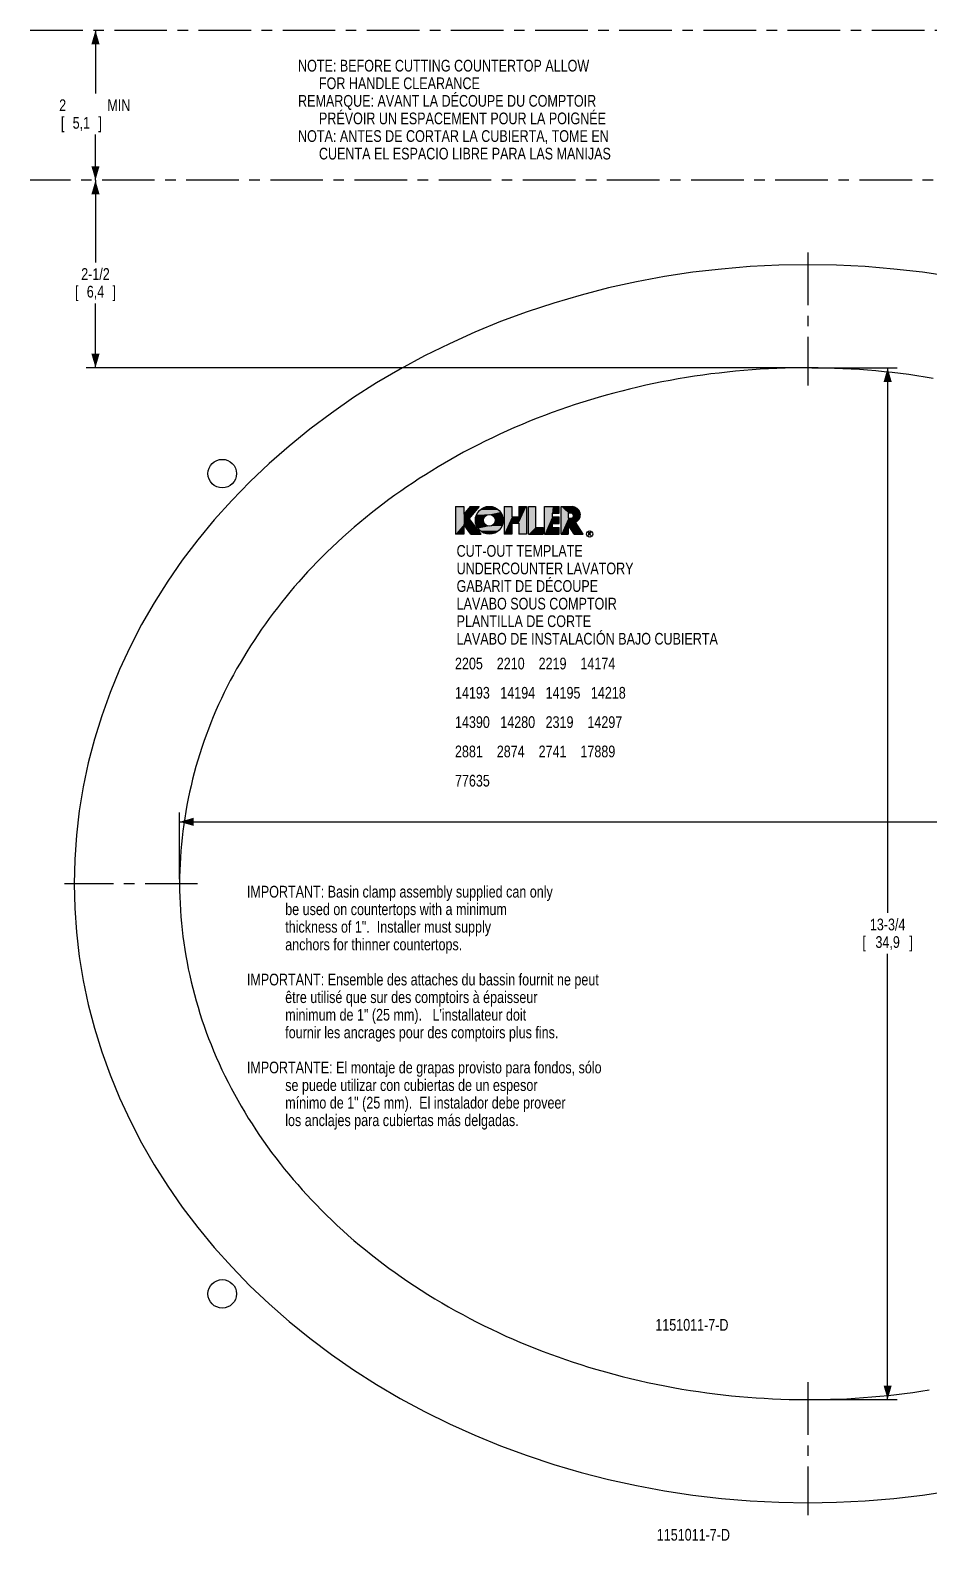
# Model space of a CAD drawing. Extents: x 2.2 to 22.9, y 1 to 21.1.
# Drawn here: x 2.19 to 14.17, y 0.99 to 21.12 of the extents above; entities that cross this region are included whole.
import ezdxf
from ezdxf.enums import TextEntityAlignment as Align

# ---------------------------------------------------------------- set-up
doc = ezdxf.new("R2010")
doc.units = 0
doc.header["$LTSCALE"] = 1.87
doc.linetypes.add('CENTER', pattern=[0.6, 0.375, -0.075, 0.075, -0.075])
doc.linetypes.add('PHANTOM', pattern=[0.8, 0.45, -0.05, 0.1, -0.05, 0.1, -0.05])
doc.layers.get('0').update_dxf_attribs({"linetype": 'CONTINUOUS'})
for name, color, linetype in [('___NOTE', 7, 'CONTINUOUS'), ('_CURVE', 7, 'CONTINUOUS'), ('DRAFT_ENT', 7, 'CONTINUOUS'), ('NOTE', 7, 'CONTINUOUS')]:
    doc.layers.add(name, color=color, linetype=linetype)
doc.styles.get("Standard").update_dxf_attribs({"font": 'txt', "width": 0.8})
doc.dimstyles.get("Standard").update_dxf_attribs({"dimtxt": 2.5, "dimasz": 2.5, "dimexe": 1.25, "dimexo": 0.625, "dimtad": 1, "dimcen": 2.5, "dimazin": 3, "dimtfac": 1, "dimtmove": 0, "dimatfit": 3})

# ---------------------------------------------------------------- blocks, each defined once
blk = doc.blocks.new('_FILLED')
at = {"color": 0, "linetype": 'BYBLOCK'}
blk.add_solid([(0, 0), (-1, 0.29), (-1, -0.29)], dxfattribs=at)
blk = doc.blocks.new('*D0')
at = {"color": 2, "linetype": 'CONTINUOUS'}
for p, q in [((12.612, 16.618), (13.75, 16.618)), ((13.625, 16.618), (13.625, 9.355)), ((13.625, 2.867), (13.625, 8.808)), ((12.635, 2.867), (13.75, 2.867))]:
    blk.add_line(p, q, dxfattribs=at)
at = {"color": 2, "linetype": 'CONTINUOUS', "xscale": 0.1875, "yscale": 0.1875, "zscale": 0.1875}
for p, rotation in [((13.625, 16.618), 90), ((13.625, 2.867), 270)]:
    blk.add_blockref('_FILLED', p, dxfattribs=dict(at, rotation=rotation))
at = {"color": 2, "linetype": 'CONTINUOUS', "width": 0.8}
for s, height, p in [('13-3/4', 0.1562, (13.625, 9.121)), ('[', 0.156, (13.312, 8.887)), ('34,9', 0.1562, (13.625, 8.887)), (']', 0.156, (13.937, 8.887))]:
    blk.add_text(s, height=height, dxfattribs=at).set_placement(p, align=Align.CENTER)
blk = doc.blocks.new('*D1')
at = {"color": 2, "linetype": 'CONTINUOUS'}
for p, q in [((4.185, 9.805), (4.185, 10.692)), ((20.935, 9.773), (20.935, 10.692)), ((4.185, 10.567), (14.46, 10.567)), ((20.935, 10.567), (15.366, 10.567))]:
    blk.add_line(p, q, dxfattribs=at)
at = {"color": 2, "linetype": 'CONTINUOUS', "xscale": 0.1875, "yscale": 0.1875, "zscale": 0.1875, "rotation": 180}
blk.add_blockref('_FILLED', (4.185, 10.567), dxfattribs=at)
at = {"color": 2, "linetype": 'CONTINUOUS', "xscale": 0.1875, "yscale": 0.1875, "zscale": 0.1875}
blk.add_blockref('_FILLED', (20.935, 10.567), dxfattribs=at)
at = {"color": 2, "linetype": 'CONTINUOUS', "width": 0.8}
for s, height, p in [('16-3/4', 0.1562, (14.913, 10.488)), ('[', 0.156, (14.6, 10.254)), ('42,5', 0.1562, (14.913, 10.254)), (']', 0.156, (15.225, 10.254))]:
    blk.add_text(s, height=height, dxfattribs=at).set_placement(p, align=Align.CENTER)
blk = doc.blocks.new('*D2')
at = {"color": 2, "linetype": 'CONTINUOUS'}
for p, q in [((3.063, 19.118), (3.063, 18.024)), ((3.063, 16.618), (3.063, 17.477)), ((12.487, 16.618), (2.938, 16.618))]:
    blk.add_line(p, q, dxfattribs=at)
at = {"color": 2, "linetype": 'CONTINUOUS', "xscale": 0.1875, "yscale": 0.1875, "zscale": 0.1875}
for p, rotation in [((3.063, 19.118), 90), ((3.063, 16.618), 270)]:
    blk.add_blockref('_FILLED', p, dxfattribs=dict(at, rotation=rotation))
at = {"color": 2, "linetype": 'CONTINUOUS', "width": 0.8}
for s, height, p in [('2-1/2', 0.1562, (3.063, 17.79)), ('[', 0.156, (2.813, 17.555)), (']', 0.156, (3.313, 17.555)), ('6,4', 0.1562, (3.063, 17.555))]:
    blk.add_text(s, height=height, dxfattribs=at).set_placement(p, align=Align.CENTER)
blk = doc.blocks.new('*D3')
at = {"color": 2, "linetype": 'CONTINUOUS'}
for p, q in [((3.063, 21.118), (3.063, 20.274)), ((3.063, 19.118), (3.063, 19.727))]:
    blk.add_line(p, q, dxfattribs=at)
at = {"color": 2, "linetype": 'CONTINUOUS', "xscale": 0.1875, "yscale": 0.1875, "zscale": 0.1875}
for p, rotation in [((3.063, 21.118), 90), ((3.063, 19.118), 270)]:
    blk.add_blockref('_FILLED', p, dxfattribs=dict(at, rotation=rotation))
at = {"color": 2, "linetype": 'CONTINUOUS', "width": 0.8}
for s, height, p in [('2', 0.156, (2.625, 20.04)), ('MIN', 0.1562, (3.375, 20.04)), ('[', 0.156, (2.625, 19.805)), ('5,1', 0.1562, (2.875, 19.805)), (']', 0.156, (3.125, 19.805))]:
    blk.add_text(s, height=height, dxfattribs=at).set_placement(p, align=Align.CENTER)

msp = doc.modelspace()

# ---------------------------------------------------------------- linework, layer by layer
at = {"layer": '_CURVE', "color": 2, "linetype": 'CENTER'}
for p, q in [((2.193, 21.118), (22.926, 21.118)), ((22.926, 19.118), (2.193, 19.118)), ((12.559, 18.154), (12.559, 16.381)), ((4.425, 9.742), (2.652, 9.742)), ((12.559, 3.098), (12.559, 1.325))]:
    msp.add_line(p, q, dxfattribs=at)
at = {"layer": '_CURVE', "color": 8, "linetype": 'PHANTOM'}
for points in [[(14.467, 17.834), (14.089, 17.891), (13.709, 17.935), (13.327, 17.967), (12.943, 17.986), (12.559, 17.992), (12.175, 17.986), (11.792, 17.967), (11.41, 17.935), (11.029, 17.891), (10.651, 17.834), (10.276, 17.764), (9.905, 17.682), (9.537, 17.588), (9.174, 17.482), (8.817, 17.364), (8.465, 17.234), (8.119, 17.093), (7.781, 16.94), (7.449, 16.776), (7.126, 16.602), (6.811, 16.417), (6.505, 16.221), (6.208, 16.015), (5.921, 15.8), (5.644, 15.576), (5.378, 15.342), (5.122, 15.1), (4.879, 14.85), (4.647, 14.591), (4.427, 14.326), (4.22, 14.053), (4.026, 13.773), (3.845, 13.488), (3.678, 13.196), (3.524, 12.899), (3.384, 12.598), (3.258, 12.292), (3.146, 11.981), (3.049, 11.668), (2.967, 11.352), (2.9, 11.033), (2.847, 10.712), (2.809, 10.389), (2.787, 10.066), (2.779, 9.742)], [(2.779, 9.742), (2.787, 9.418), (2.809, 9.095), (2.847, 8.772), (2.9, 8.452), (2.967, 8.133), (3.049, 7.816), (3.146, 7.503), (3.258, 7.193), (3.384, 6.887), (3.524, 6.585), (3.678, 6.288), (3.845, 5.997), (4.026, 5.711), (4.22, 5.431), (4.427, 5.159), (4.647, 4.893), (4.879, 4.635), (5.122, 4.384), (5.378, 4.142), (5.644, 3.908), (5.921, 3.684), (6.208, 3.469), (6.505, 3.263), (6.811, 3.068), (7.126, 2.882), (7.449, 2.708), (7.781, 2.544), (8.119, 2.391), (8.465, 2.25), (8.817, 2.12), (9.174, 2.002), (9.537, 1.896), (9.905, 1.802), (10.276, 1.72), (10.651, 1.651), (11.029, 1.594), (11.41, 1.549), (11.792, 1.518), (12.175, 1.498), (12.559, 1.492), (12.943, 1.498), (13.327, 1.518), (13.709, 1.549), (14.089, 1.594), (14.467, 1.651)]]:
    msp.add_lwpolyline(points, dxfattribs=at)
at = {"layer": '_CURVE', "color": 7, "linetype": 'CONTINUOUS'}
for points in [[(14.23, 16.478), (14.125, 16.495), (14.015, 16.511), (13.906, 16.527), (13.797, 16.541), (13.687, 16.554), (13.578, 16.565), (13.468, 16.576), (13.358, 16.585), (13.248, 16.594), (13.138, 16.601), (13.028, 16.606), (12.918, 16.611), (12.808, 16.614), (12.698, 16.617), (12.588, 16.618), (12.477, 16.617), (12.367, 16.616), (12.257, 16.613), (12.147, 16.61), (12.037, 16.605), (11.927, 16.599), (11.817, 16.591), (11.707, 16.582), (11.597, 16.573), (11.487, 16.562), (11.378, 16.549), (11.268, 16.536), (11.159, 16.521), (11.05, 16.506), (10.941, 16.488), (10.832, 16.47), (10.724, 16.451), (10.615, 16.43), (10.507, 16.408), (10.399, 16.385), (10.292, 16.361), (10.184, 16.335), (10.08, 16.309), (9.975, 16.282), (9.871, 16.253), (9.767, 16.224), (9.664, 16.193), (9.561, 16.161), (9.458, 16.128), (9.356, 16.094), (9.254, 16.058), (9.152, 16.022), (9.051, 15.984), (8.951, 15.945), (8.85, 15.905), (8.751, 15.864), (8.652, 15.822), (8.553, 15.778), (8.455, 15.733), (8.357, 15.687), (8.26, 15.64), (8.164, 15.592), (8.068, 15.543), (7.972, 15.492), (7.886, 15.445), (7.8, 15.397), (7.715, 15.348), (7.63, 15.297), (7.546, 15.246), (7.462, 15.194), (7.379, 15.141), (7.297, 15.087), (7.215, 15.032), (7.134, 14.976), (7.054, 14.919), (6.974, 14.861), (6.895, 14.802), (6.817, 14.743), (6.739, 14.682), (6.663, 14.62), (6.587, 14.557), (6.511, 14.493), (6.437, 14.429), (6.363, 14.363), (6.291, 14.296), (6.219, 14.229), (6.148, 14.16), (6.078, 14.091), (6.015, 14.027), (5.953, 13.963), (5.892, 13.898), (5.832, 13.832), (5.773, 13.765), (5.714, 13.698)], [(5.714, 13.698), (5.656, 13.63), (5.599, 13.561), (5.543, 13.491), (5.488, 13.421), (5.434, 13.35), (5.381, 13.279), (5.328, 13.206), (5.277, 13.134), (5.226, 13.06), (5.177, 12.986), (5.129, 12.911), (5.081, 12.835), (5.035, 12.759), (4.99, 12.683), (4.945, 12.605), (4.902, 12.528), (4.86, 12.449), (4.82, 12.37), (4.78, 12.291), (4.742, 12.211), (4.704, 12.13), (4.668, 12.049), (4.634, 11.967), (4.6, 11.886), (4.568, 11.804), (4.538, 11.722), (4.508, 11.639), (4.48, 11.556), (4.453, 11.472), (4.427, 11.388), (4.403, 11.304), (4.379, 11.219), (4.357, 11.134), (4.337, 11.049), (4.317, 10.963), (4.299, 10.877), (4.282, 10.791), (4.267, 10.704), (4.253, 10.617), (4.24, 10.53), (4.228, 10.443), (4.218, 10.356), (4.209, 10.269), (4.202, 10.181), (4.196, 10.093), (4.191, 10.006), (4.187, 9.918), (4.185, 9.83), (4.185, 9.742)], [(4.185, 9.742), (4.185, 9.654), (4.188, 9.566), (4.191, 9.479), (4.196, 9.391), (4.202, 9.303), (4.21, 9.216), (4.219, 9.128), (4.229, 9.041), (4.241, 8.954), (4.254, 8.867), (4.268, 8.78), (4.284, 8.693), (4.301, 8.607), (4.319, 8.521), (4.339, 8.435), (4.36, 8.35), (4.382, 8.265), (4.405, 8.18), (4.43, 8.096), (4.456, 8.012), (4.483, 7.928), (4.511, 7.845), (4.541, 7.762), (4.572, 7.68), (4.604, 7.598), (4.637, 7.516), (4.673, 7.432), (4.71, 7.348), (4.749, 7.264), (4.789, 7.181), (4.83, 7.099), (4.872, 7.017), (4.916, 6.936), (4.96, 6.856), (5.006, 6.776), (5.053, 6.697), (5.101, 6.618), (5.15, 6.54), (5.2, 6.463), (5.252, 6.387), (5.304, 6.311), (5.358, 6.236), (5.412, 6.162), (5.467, 6.088), (5.524, 6.015), (5.581, 5.943), (5.639, 5.872), (5.699, 5.802), (5.759, 5.732), (5.82, 5.663), (5.882, 5.595), (5.945, 5.527), (6.008, 5.461), (6.073, 5.395), (6.143, 5.325), (6.215, 5.256), (6.287, 5.188), (6.36, 5.121), (6.434, 5.054), (6.509, 4.989), (6.585, 4.925), (6.662, 4.862), (6.739, 4.799), (6.818, 4.738), (6.897, 4.678), (6.976, 4.619), (7.057, 4.56), (7.138, 4.503), (7.226, 4.442), (7.315, 4.383), (7.405, 4.324), (7.496, 4.267), (7.587, 4.211), (7.679, 4.156), (7.772, 4.102), (7.865, 4.05), (7.959, 3.999), (8.054, 3.948), (8.149, 3.899), (8.245, 3.851), (8.341, 3.804), (8.438, 3.759), (8.535, 3.714), (8.633, 3.671), (8.732, 3.629), (8.831, 3.588), (8.93, 3.548), (9.03, 3.509), (9.131, 3.472), (9.231, 3.435), (9.332, 3.4), (9.434, 3.366), (9.536, 3.333), (9.638, 3.301), (9.749, 3.268), (9.861, 3.236), (9.973, 3.205), (10.085, 3.176), (10.198, 3.148), (10.311, 3.121), (10.424, 3.096), (10.538, 3.072), (10.652, 3.05), (10.766, 3.028), (10.88, 3.008), (10.995, 2.99), (11.104, 2.973), (11.213, 2.958), (11.322, 2.944), (11.431, 2.931), (11.541, 2.919), (11.651, 2.908), (11.76, 2.899), (11.87, 2.891), (11.98, 2.884), (12.09, 2.878), (12.2, 2.873), (12.311, 2.87), (12.421, 2.868), (12.531, 2.867), (12.641, 2.867), (12.751, 2.868), (12.862, 2.871), (12.972, 2.874), (13.082, 2.879), (13.192, 2.886), (13.302, 2.893), (13.412, 2.902), (13.522, 2.911), (13.632, 2.922), (13.741, 2.935), (13.851, 2.948), (13.96, 2.963), (14.069, 2.979), (14.178, 2.996)]]:
    msp.add_lwpolyline(points, dxfattribs=at)
at = {"layer": '_CURVE', "color": 4, "linetype": 'CONTINUOUS'}
for centre in [(4.753, 15.208), (4.753, 4.276)]:
    msp.add_circle(centre, 0.19, dxfattribs=at)
at = {"layer": 'DRAFT_ENT', "color": 2, "linetype": 'CONTINUOUS'}
for p, q in [((7.864, 14.77), (7.864, 14.403)), ((7.864, 14.77), (7.973, 14.77)), ((7.973, 14.77), (7.973, 14.667)), ((8.059, 14.77), (7.973, 14.667)), ((8.179, 14.77), (8.046, 14.611)), ((8.059, 14.77), (8.179, 14.77)), ((8.511, 14.77), (8.511, 14.403)), ((8.511, 14.77), (8.614, 14.77)), ((8.614, 14.77), (8.614, 14.632)), ((8.707, 14.77), (8.707, 14.632)), ((8.707, 14.77), (8.81, 14.77)), ((8.81, 14.77), (8.81, 14.403)), ((8.838, 14.403), (8.838, 14.77)), ((8.838, 14.77), (8.932, 14.77)), ((8.932, 14.77), (8.932, 14.492)), ((9.052, 14.403), (9.052, 14.77)), ((9.052, 14.77), (9.245, 14.77)), ((9.245, 14.68), (9.245, 14.77)), ((9.273, 14.403), (9.273, 14.77)), ((9.273, 14.77), (9.419, 14.77)), ((7.973, 14.529), (7.973, 14.403)), ((8.069, 14.403), (7.973, 14.529)), ((8.204, 14.403), (8.046, 14.611)), ((8.614, 14.632), (8.707, 14.632)), ((8.614, 14.546), (8.614, 14.403)), ((8.614, 14.546), (8.707, 14.546)), ((8.707, 14.546), (8.707, 14.403)), ((9.151, 14.68), (9.151, 14.632)), ((9.151, 14.68), (9.245, 14.68)), ((9.151, 14.632), (9.245, 14.632)), ((9.151, 14.542), (9.151, 14.492)), ((9.151, 14.542), (9.245, 14.542)), ((9.245, 14.542), (9.245, 14.632)), ((9.367, 14.681), (9.367, 14.614)), ((9.402, 14.681), (9.367, 14.681)), ((9.367, 14.614), (9.4, 14.614)), ((9.367, 14.527), (9.367, 14.403)), ((9.445, 14.403), (9.367, 14.527)), ((9.564, 14.403), (9.464, 14.561)), ((7.973, 14.403), (7.864, 14.403)), ((8.069, 14.403), (8.204, 14.403)), ((8.614, 14.403), (8.511, 14.403)), ((8.81, 14.403), (8.707, 14.403)), ((8.838, 14.403), (9.033, 14.403)), ((8.932, 14.492), (9.033, 14.492)), ((9.033, 14.492), (9.033, 14.403)), ((9.052, 14.403), (9.245, 14.403)), ((9.151, 14.492), (9.245, 14.492)), ((9.245, 14.403), (9.245, 14.492)), ((9.273, 14.403), (9.367, 14.403)), ((9.445, 14.403), (9.564, 14.403)), ((9.642, 14.383), (9.642, 14.424)), ((9.642, 14.424), (9.657, 14.424)), ((9.657, 14.403), (9.642, 14.403)), ((9.649, 14.403), (9.669, 14.383))]:
    msp.add_line(p, q, dxfattribs=at)
for centre, radius in [((8.314, 14.586), 0.186), ((8.314, 14.586), 0.078), ((9.652, 14.403), 0.0408)]:
    msp.add_circle(centre, radius, dxfattribs=at)
for centre, radius, start, end in [((9.419, 14.66), 0.109, 294.45, 90), ((9.402, 14.647), 0.0335, 266.1604, 89.9999), ((9.657, 14.414), 0.0105, 270, 90)]:
    msp.add_arc(centre, radius, start, end, dxfattribs=at)
for points in [[(7.973, 14.667), (7.864, 14.403), (7.973, 14.77)], [(7.864, 14.403), (7.864, 14.77), (7.973, 14.77)], [(7.973, 14.667), (8.059, 14.77), (8.179, 14.77)], [(8.179, 14.77), (8.046, 14.611), (7.973, 14.667)], [(8.164, 14.695), (8.19, 14.724), (8.439, 14.724)], [(8.439, 14.724), (8.465, 14.695), (8.164, 14.695)], [(8.19, 14.724), (8.221, 14.747), (8.408, 14.747)], [(8.408, 14.747), (8.439, 14.724), (8.19, 14.724)], [(8.221, 14.747), (8.257, 14.763), (8.372, 14.763)], [(8.372, 14.763), (8.408, 14.747), (8.221, 14.747)], [(8.257, 14.763), (8.295, 14.771), (8.334, 14.771)], [(8.334, 14.771), (8.372, 14.763), (8.257, 14.763)], [(8.614, 14.632), (8.511, 14.403), (8.614, 14.77)], [(8.511, 14.403), (8.511, 14.77), (8.614, 14.77)], [(8.707, 14.632), (8.707, 14.77), (8.81, 14.77)], [(8.707, 14.632), (8.81, 14.77), (8.707, 14.546)], [(8.707, 14.546), (8.81, 14.77), (8.707, 14.403)], [(8.81, 14.77), (8.81, 14.403), (8.707, 14.403)], [(8.932, 14.492), (8.838, 14.403), (8.932, 14.77)], [(8.838, 14.403), (8.838, 14.77), (8.932, 14.77)], [(9.151, 14.68), (9.052, 14.403), (9.159, 14.77)], [(9.052, 14.403), (9.052, 14.77), (9.159, 14.77)], [(9.245, 14.77), (9.245, 14.68), (9.151, 14.68)], [(9.245, 14.77), (9.151, 14.68), (9.159, 14.77)], [(9.419, 14.77), (9.448, 14.766), (9.273, 14.77)], [(9.448, 14.766), (9.367, 14.681), (9.273, 14.77)], [(9.273, 14.403), (9.273, 14.77), (9.367, 14.681)], [(9.475, 14.754), (9.367, 14.681), (9.448, 14.766)], [(9.498, 14.735), (9.367, 14.681), (9.475, 14.754)], [(9.516, 14.711), (9.367, 14.681), (9.498, 14.735)], [(9.526, 14.683), (9.367, 14.681), (9.516, 14.711)], [(7.973, 14.529), (7.864, 14.403), (7.973, 14.667)], [(7.973, 14.403), (7.864, 14.403), (7.973, 14.529)], [(8.046, 14.611), (7.973, 14.529), (7.973, 14.667)], [(7.973, 14.529), (8.046, 14.611), (8.069, 14.403)], [(8.046, 14.611), (8.204, 14.403), (8.069, 14.403)], [(8.128, 14.586), (8.132, 14.625), (8.24, 14.61)], [(8.24, 14.61), (8.236, 14.586), (8.128, 14.586)], [(8.132, 14.547), (8.128, 14.586), (8.236, 14.586)], [(8.132, 14.625), (8.144, 14.662), (8.29, 14.66)], [(8.269, 14.649), (8.132, 14.625), (8.29, 14.66)], [(8.251, 14.632), (8.132, 14.625), (8.269, 14.649)], [(8.251, 14.632), (8.24, 14.61), (8.132, 14.625)], [(8.24, 14.562), (8.132, 14.547), (8.236, 14.586)], [(8.24, 14.562), (8.251, 14.54), (8.132, 14.547)], [(8.144, 14.51), (8.132, 14.547), (8.251, 14.54)], [(8.314, 14.664), (8.144, 14.662), (8.465, 14.695)], [(8.144, 14.662), (8.164, 14.695), (8.465, 14.695)], [(8.314, 14.664), (8.29, 14.66), (8.144, 14.662)], [(8.269, 14.523), (8.144, 14.51), (8.251, 14.54)], [(8.29, 14.512), (8.144, 14.51), (8.269, 14.523)], [(8.29, 14.512), (8.314, 14.508), (8.144, 14.51)], [(8.164, 14.476), (8.144, 14.51), (8.314, 14.508)], [(8.314, 14.508), (8.485, 14.51), (8.164, 14.476)], [(8.485, 14.51), (8.465, 14.476), (8.164, 14.476)], [(8.465, 14.695), (8.485, 14.662), (8.314, 14.664)], [(8.338, 14.66), (8.314, 14.664), (8.485, 14.662)], [(8.314, 14.508), (8.338, 14.512), (8.485, 14.51)], [(8.338, 14.66), (8.485, 14.662), (8.36, 14.649)], [(8.36, 14.523), (8.497, 14.547), (8.338, 14.512)], [(8.497, 14.547), (8.485, 14.51), (8.338, 14.512)], [(8.36, 14.649), (8.485, 14.662), (8.377, 14.632)], [(8.377, 14.54), (8.497, 14.547), (8.36, 14.523)], [(8.485, 14.662), (8.497, 14.625), (8.377, 14.632)], [(8.389, 14.61), (8.377, 14.632), (8.497, 14.625)], [(8.377, 14.54), (8.389, 14.562), (8.497, 14.547)], [(8.389, 14.61), (8.497, 14.625), (8.392, 14.586)], [(8.389, 14.562), (8.392, 14.586), (8.501, 14.586)], [(8.501, 14.586), (8.497, 14.547), (8.389, 14.562)], [(8.497, 14.625), (8.501, 14.586), (8.392, 14.586)], [(8.614, 14.546), (8.511, 14.403), (8.614, 14.632)], [(8.614, 14.546), (8.614, 14.403), (8.511, 14.403)], [(8.707, 14.632), (8.614, 14.546), (8.614, 14.632)], [(8.614, 14.546), (8.707, 14.632), (8.707, 14.546)], [(9.151, 14.632), (9.052, 14.403), (9.151, 14.68)], [(9.151, 14.542), (9.052, 14.403), (9.151, 14.632)], [(9.151, 14.492), (9.052, 14.403), (9.151, 14.542)], [(9.245, 14.632), (9.245, 14.542), (9.151, 14.542)], [(9.245, 14.632), (9.151, 14.542), (9.151, 14.632)], [(9.367, 14.614), (9.273, 14.403), (9.367, 14.681)], [(9.367, 14.527), (9.273, 14.403), (9.4, 14.614)], [(9.4, 14.614), (9.273, 14.403), (9.367, 14.614)], [(9.367, 14.527), (9.367, 14.403), (9.273, 14.403)], [(9.367, 14.681), (9.526, 14.683), (9.402, 14.681)], [(9.509, 14.598), (9.367, 14.527), (9.4, 14.614)], [(9.489, 14.576), (9.367, 14.527), (9.509, 14.598)], [(9.464, 14.561), (9.367, 14.527), (9.489, 14.576)], [(9.367, 14.527), (9.464, 14.561), (9.445, 14.403)], [(9.415, 14.616), (9.522, 14.625), (9.4, 14.614)], [(9.522, 14.625), (9.509, 14.598), (9.4, 14.614)], [(9.402, 14.681), (9.526, 14.683), (9.417, 14.677)], [(9.415, 14.616), (9.427, 14.625), (9.522, 14.625)], [(9.417, 14.677), (9.526, 14.683), (9.429, 14.667)], [(9.434, 14.638), (9.528, 14.654), (9.427, 14.625)], [(9.528, 14.654), (9.522, 14.625), (9.427, 14.625)], [(9.526, 14.683), (9.528, 14.654), (9.429, 14.667)], [(9.435, 14.654), (9.429, 14.667), (9.528, 14.654)], [(9.435, 14.654), (9.528, 14.654), (9.434, 14.638)], [(9.464, 14.561), (9.564, 14.403), (9.445, 14.403)], [(8.19, 14.447), (8.164, 14.476), (8.465, 14.476)], [(8.465, 14.476), (8.439, 14.447), (8.19, 14.447)], [(8.221, 14.425), (8.19, 14.447), (8.439, 14.447)], [(8.439, 14.447), (8.408, 14.425), (8.221, 14.425)], [(8.257, 14.409), (8.221, 14.425), (8.408, 14.425)], [(8.408, 14.425), (8.372, 14.409), (8.257, 14.409)], [(8.295, 14.401), (8.257, 14.409), (8.372, 14.409)], [(8.372, 14.409), (8.334, 14.401), (8.295, 14.401)], [(9.033, 14.492), (8.838, 14.403), (8.932, 14.492)], [(8.838, 14.403), (9.033, 14.492), (8.932, 14.403)], [(9.033, 14.492), (9.033, 14.403), (8.932, 14.403)], [(9.245, 14.492), (9.052, 14.403), (9.151, 14.492)], [(9.245, 14.492), (9.245, 14.403), (9.052, 14.403)]]:
    msp.add_solid(points, dxfattribs=at)

# ---------------------------------------------------------------- texts
at = {"layer": '___NOTE', "color": 2, "linetype": 'CONTINUOUS', "width": 0.8}
for s, height, p in [('2205    2210    2219    14174', 0.15625, (7.856, 12.599)), ('14193   14194   14195   14218', 0.15625, (7.856, 12.209)), ('14390   14280   2319    14297   ', 0.15625, (7.856, 11.818)), ('2881    2874    2741    17889', 0.15625, (7.856, 11.427)), ('77635', 0.1562, (7.856, 11.037)), ('1151011-7-D', 0.15625, (10.527, 3.785)), ('1151011-7-D', 0.15625, (10.547, 0.987))]:
    msp.add_text(s, height=height, dxfattribs=at).set_placement(p)
at = {"layer": 'NOTE', "color": 2, "linetype": 'CONTINUOUS', "width": 0.8}
for s, p in [('NOTE: BEFORE CUTTING COUNTERTOP ALLOW', (5.764, 20.567)), ('      FOR HANDLE CLEARANCE', (5.764, 20.332)), ('REMARQUE: AVANT LA DÉCOUPE DU COMPTOIR', (5.764, 20.098)), ('      PRÉVOIR UN ESPACEMENT POUR LA POIGNÉE', (5.764, 19.864)), ('NOTA: ANTES DE CORTAR LA CUBIERTA, TOME EN', (5.764, 19.629)), ('      CUENTA EL ESPACIO LIBRE PARA LAS MANIJAS', (5.764, 19.395)), ('CUT-OUT TEMPLATE', (7.878, 14.1)), ('UNDERCOUNTER LAVATORY', (7.878, 13.866)), ('GABARIT DE DÉCOUPE', (7.878, 13.632)), ('LAVABO SOUS COMPTOIR ', (7.878, 13.397)), ('PLANTILLA DE CORTE', (7.878, 13.163)), ('LAVABO DE INSTALACIÓN BAJO CUBIERTA ', (7.878, 12.929)), ('IMPORTANT: Basin clamp assembly supplied can only', (5.082, 9.558)), ('           be used on countertops with a minimum', (5.082, 9.324)), ('           thickness of 1".  Installer must supply', (5.082, 9.09)), ('           anchors for thinner countertops.', (5.082, 8.855)), ('IMPORTANT: Ensemble des attaches du bassin fournit ne peut', (5.082, 8.387)), ('           être utilisé que sur des comptoirs à épaisseur', (5.082, 8.152)), ('           minimum de 1" (25 mm).   L\'installateur doit', (5.082, 7.918)), ('           fournir les ancrages pour des comptoirs plus fins.', (5.082, 7.683)), ('IMPORTANTE: El montaje de grapas provisto para fondos, sólo', (5.082, 7.215)), ('           se puede utilizar con cubiertas de un espesor', (5.082, 6.98)), ('           mínimo de 1" (25 mm).  El instalador debe proveer', (5.082, 6.746)), ('           los anclajes para cubiertas más delgadas.', (5.082, 6.512))]:
    msp.add_text(s, height=0.15625, dxfattribs=at).set_placement(p)

# ---------------------------------------------------------------- dimensions: what is measured, and where the dimension line sits
at = {"color": 2, "linetype": 'CONTINUOUS'}
for base, p1, p2, angle, picture, middle in [((3.063, 21.118), (2.193, 19.118), (2.193, 21.118), 90, '*D3', (3.063, 20.001)), ((3.063, 16.618), (2.193, 19.118), (12.549, 16.618), 270, '*D2', (3.063, 17.751)), ((13.625, 2.867), (12.549, 16.618), (12.572, 2.867), 270, '*D0', (13.625, 9.082)), ((4.185, 10.567), (20.935, 9.71), (4.185, 9.742), 180, '*D1', (14.913, 10.449))]:
    dim = msp.add_linear_dim(base=base, p1=p1, p2=p2, angle=angle, dimstyle='Standard', dxfattribs=at)
    dim.commit()
    dim.dimension.update_dxf_attribs({"geometry": picture, "text_midpoint": middle, "dimtype": 128})

doc.saveas('drawing.dxf')
